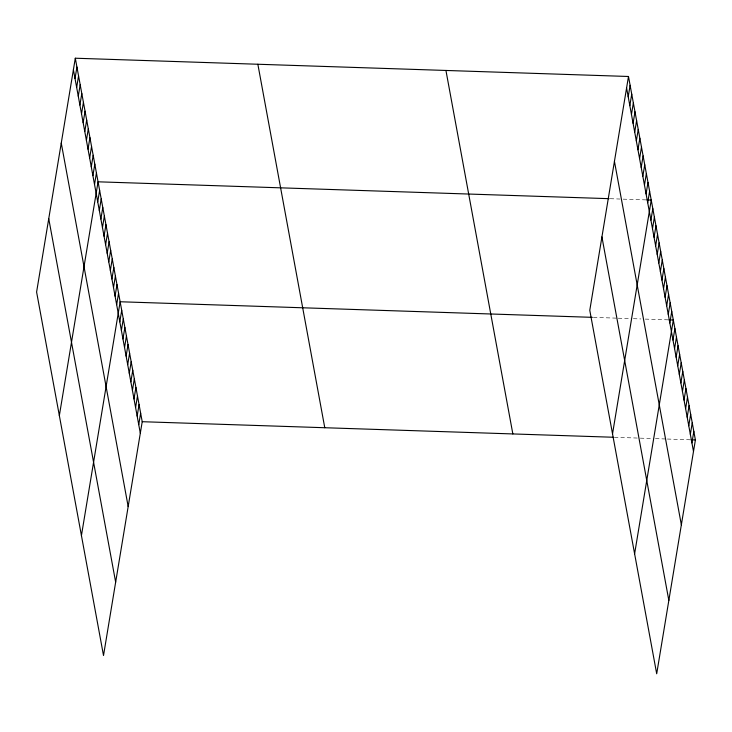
<?xml version="1.0" encoding="UTF-8"?>
<svg xmlns="http://www.w3.org/2000/svg" width="732" height="732" viewBox="0 0 732 732"><rect width="100%" height="100%" fill="white"/><g stroke="black" fill="none" stroke-linecap="round" stroke-linejoin="round"><path stroke-width="0.55" stroke-dasharray="3.66 2.75" d="M610.195 198.711L619.913 199.031M623.152 199.141L645.834 199.891M593.387 317.377L617.149 318.164M618.229 318.2L631.194 318.621M633.354 318.695L640.912 318.942M645.231 319.088L667.913 319.838M614.386 437.288L639.228 438.111M640.308 438.148L653.273 438.578M655.433 438.642L666.239 438.999M667.319 439.035L690.002 439.786"/><path stroke-width="1.1" d="M75.305 58.221L36.6 292.031L103.514 655.515L142.218 421.705L75.305 58.221L628.486 76.485L695.4 439.969L656.696 673.779L589.782 310.295L628.486 76.485M75.03 78.544L76.933 67.051M76.659 87.373L78.562 75.881M78.278 96.203L80.181 84.702M79.907 105.024L81.81 93.531M81.526 113.853L83.43 102.361M83.155 122.683L85.058 111.191M84.784 131.513L86.687 120.011M86.403 140.334L88.307 128.841M88.032 149.163L89.935 137.671M89.652 157.993L91.555 146.501M91.28 166.823L93.184 155.321M92.909 175.643L94.812 164.151M94.529 184.473L96.432 172.981M59.347 415.62L98.061 181.81L609.106 198.674M97.731 201.867L99.634 190.375M99.305 210.441L101.208 198.939M100.888 219.005L102.791 207.513M102.462 227.57L104.365 216.077M104.045 236.143L105.948 224.651M105.618 244.708L107.522 233.215M107.192 253.281L109.095 241.78M108.775 261.846L110.678 250.353M110.349 270.41L112.252 258.918M111.923 278.983L113.826 267.482M113.506 287.548L115.409 276.055M115.08 296.112L116.983 284.62M116.663 304.686L118.566 293.193M81.435 535.568L120.14 301.758L592.307 317.34M119.81 321.824L121.713 310.322M121.393 330.388L123.296 318.896M122.967 338.953L124.87 327.46M124.541 347.526L126.444 336.025M126.124 356.091L128.027 344.598M127.697 364.655L129.601 353.163M129.28 373.228L131.184 361.736M130.854 381.793L132.757 370.3M132.428 390.366L134.331 378.865M134.011 398.931L135.914 387.438M135.585 407.495L137.488 396.003M137.168 416.069L139.062 404.567M138.741 424.633L140.645 413.141M628.212 96.807L630.115 85.305M629.831 105.628L631.734 94.135M631.46 114.457L633.363 102.965M633.088 123.287L634.983 111.795M634.708 132.117L636.611 120.615M636.337 140.937L638.24 129.445M637.956 149.767L639.86 138.275M639.585 158.597L641.488 147.105M641.214 167.427L643.108 155.925M642.833 176.247L644.736 164.755M644.462 185.077L646.365 173.585M646.082 193.907L647.985 182.414M647.71 202.737L649.613 191.235M612.528 433.875L651.233 200.065L646.914 199.918M650.913 220.131L652.816 208.629M652.487 228.695L654.39 217.203M654.069 237.26L655.973 225.767M655.643 245.833L657.546 234.341M657.217 254.397L659.12 242.905M658.8 262.971L660.703 251.469M660.374 271.535L662.277 260.043M661.957 280.1L663.851 268.607M663.531 288.673L665.434 277.172M665.104 297.238L667.008 285.745M666.687 305.802L668.591 294.31M668.261 314.376L670.164 302.883M669.835 322.94L671.738 311.448M634.607 553.831L673.321 320.012L669.002 319.875M672.992 340.078L674.895 328.586M674.575 348.642L676.469 337.15M676.148 357.216L678.052 345.714M677.722 365.78L679.625 354.288M679.305 374.345L681.208 362.852M680.879 382.918L682.782 371.426M682.453 391.483L684.356 379.99M684.036 400.056L685.939 388.555M685.61 408.621L687.513 397.128M687.192 417.185L689.087 405.693M688.766 425.759L690.669 414.257M690.34 434.323L692.243 422.831M691.923 442.887L693.826 431.395M142.218 421.705L613.306 437.251M691.081 439.822L695.4 439.969M626.583 87.977L693.497 451.461M614.441 161.342L681.355 524.826M601.924 236.93L668.838 600.414M445.934 70.455L512.848 433.939M257.856 64.251L324.77 427.735M73.401 69.714L140.315 433.198M61.259 143.079L128.173 506.562M48.742 218.667L115.656 582.15"/></g></svg>
